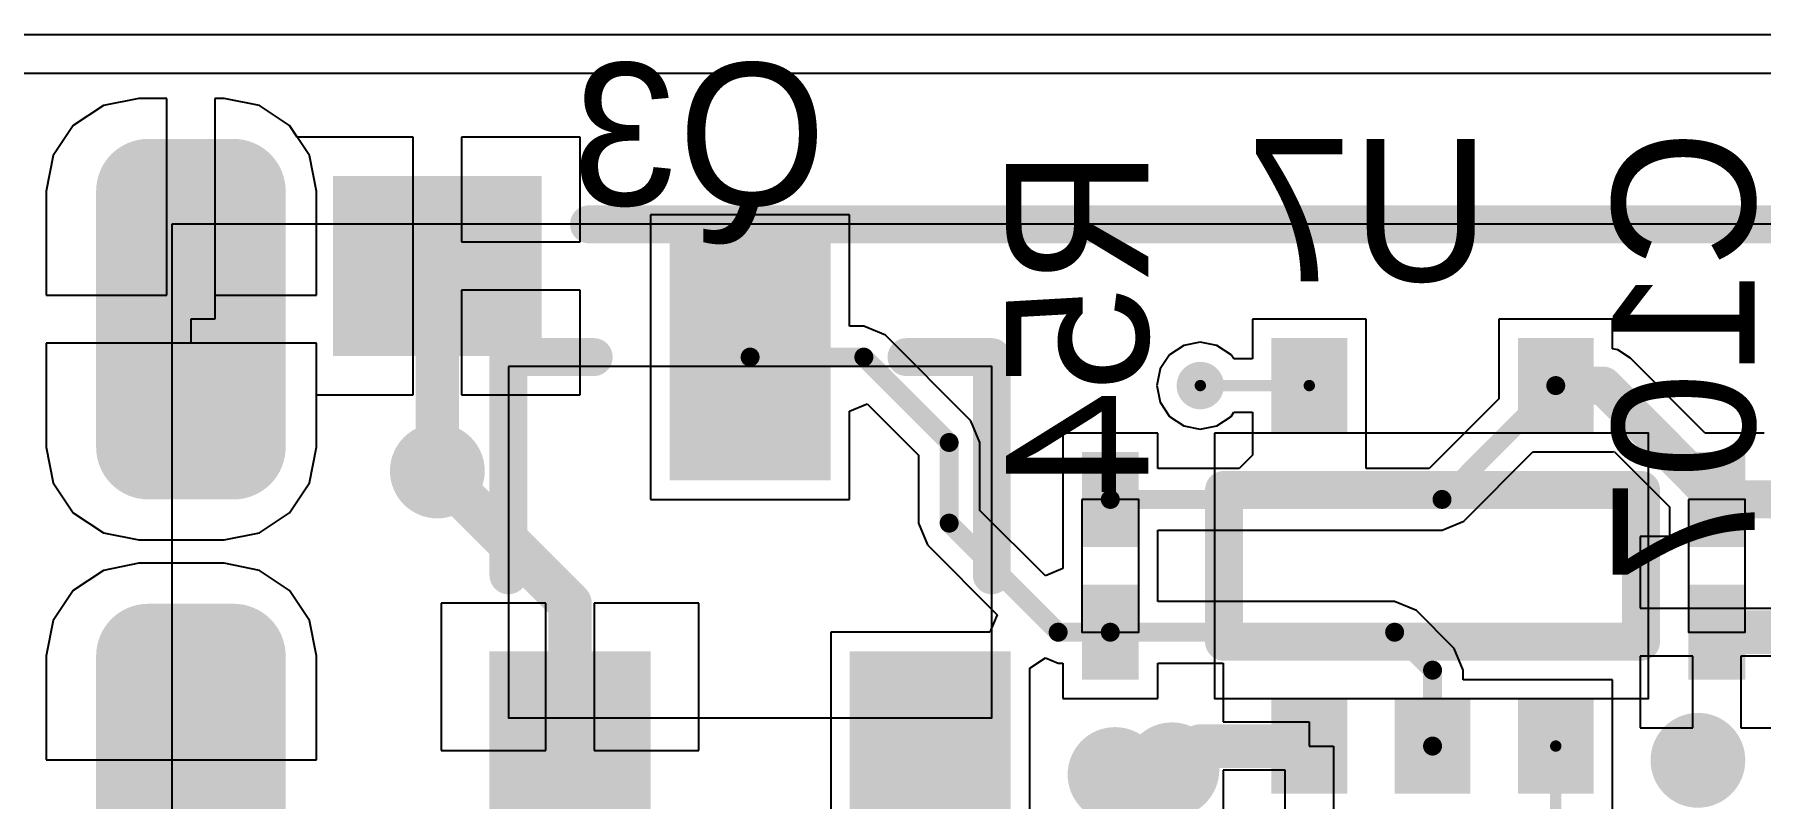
# Model space of a CAD drawing. Header units: millimetres. Extents: x 15 to 122, y 23 to 96.
# Drawn here: x 53.13 to 62.23, y 90.97 to 95 of the extents above; entities that cross this region are included whole.
import ezdxf

# ---------------------------------------------------------------- set-up
doc = ezdxf.new("R2010")
doc.units = ezdxf.units.MM
for name, color, linetype in [('Bottom Modules', 3, 'Continuous'), ('BottomLayer', 5, 'Continuous'), ('BottomOverlay', 54, 'Continuous'), ('BottomPaste', 16, 'Continuous'), ('TopLayer', 1, 'Continuous'), ('TopOverlay', 2, 'Continuous'), ('TopPaste', 8, 'Continuous'), ('TopSolder', 216, 'Continuous'), ('Upper Modules', 80, 'Continuous')]:
    doc.layers.add(name, color=color, linetype=linetype)
doc.styles.get("Standard").update_dxf_attribs({"font": 'ARExthalf2.shx', "width": 0.1})

msp = doc.modelspace()

# ---------------------------------------------------------------- linework, layer by layer
at = {"layer": 'Bottom Modules'}
for points in [[(55.62500178, 93.25000399999999), (55.62500178, 91.39941905362453), (58.17500175999999, 91.39941905362453), (58.17500175999999, 93.25000399999999)], [(59.34998797999999, 92.90000216), (59.34998797999999, 91.49999987999999), (61.63965025344784, 91.49999987999999), (61.63965025344784, 92.90000216)], [(58.64999954, 92.55000032), (58.64999954, 91.84999918), (58.94999893999999, 91.84999918), (58.94999893999999, 92.55000032)], [(61.84999822, 92.55000032), (61.84999822, 91.84999918), (62.14999761999999, 91.84999918), (62.14999761999999, 92.55000032)]]:
    msp.add_lwpolyline(points, close=True, dxfattribs=at)
at = {"layer": 'BottomLayer'}
for p, q in [((42.40392078, 94.79609438), (86.49608304, 94.79609438)), ((53.48809978, 94.62619124), (53.32965712, 94.5203215)), ((53.67499552, 94.66336668), (53.48809978, 94.62619124)), ((53.82299623999999, 94.66336668), (53.67499552, 94.66336668)), ((53.82299623999999, 93.62698318), (53.82299623999999, 94.66336668)), ((54.12499716, 94.66336668), (54.07699624, 94.66336668)), ((54.07699624, 94.66336668), (54.07699624, 93.62698318)), ((54.3118929, 94.62619124), (54.12499716, 94.66336668)), ((54.47033556, 94.5203215), (54.3118929, 94.62619124)), ((53.32965712, 94.5203215), (53.22378738, 94.36187883999999)), ((54.5762053, 94.36187883999999), (54.47033556, 94.5203215)), ((53.22378738, 94.36187883999999), (53.18661194, 94.17498309999999)), ((54.61338074, 94.17498309999999), (54.5762053, 94.36187883999999)), ((53.18661194, 94.17498309999999), (53.18661194, 93.62698318)), ((54.61338074, 93.62698318), (54.61338074, 94.17498309999999)), ((57.42500072, 94.0500024), (56.37500027999999, 94.0500024)), ((56.37500027999999, 94.0500024), (56.37500027999999, 92.55000539999999)), ((57.42500072, 93.46236323999999), (57.42500072, 94.0500024)), ((53.18661194, 93.62698318), (53.82299623999999, 93.62698318)), ((54.07699624, 93.62698318), (54.61338074, 93.62698318)), ((57.49999675999999, 93.46236323999999), (57.42500072, 93.46236323999999)), ((57.61480221999999, 93.41480935999999), (57.49999675999999, 93.46236323999999)), ((60.14999907999999, 93.50000096), (59.55000028, 93.50000096)), ((59.55000028, 93.50000096), (59.55000028, 93.29071257999999)), ((60.14999907999999, 92.80000489999999), (60.14999907999999, 93.50000096)), ((61.44999648, 93.50000096), (60.84999767999999, 93.50000096)), ((60.84999767999999, 93.50000096), (60.84999767999999, 93.07961318)), ((61.44999648, 93.34397638), (61.44999648, 93.50000096)), ((54.61338074, 93.37298317999999), (53.18661194, 93.37298317999999)), ((53.18661194, 93.37298317999999), (53.18661194, 92.82498326)), ((54.61338074, 92.82498326), (54.61338074, 93.37298317999999)), ((58.06480639999999, 92.96480518), (57.61480221999999, 93.41480935999999)), ((59.18720954, 93.36194434), (59.112785, 93.31221622)), ((59.27499956, 93.37940684), (59.18720954, 93.36194434)), ((59.36278958, 93.36194434), (59.27499956, 93.37940684)), ((59.43721412, 93.31221622), (59.36278958, 93.36194434)), ((61.478033, 93.33839854), (61.44999648, 93.34397638)), ((61.54418983999999, 93.29419492), (61.478033, 93.33839854)), ((59.06305688, 93.23779168), (59.04559438, 93.15000166)), ((59.112785, 93.31221622), (59.06305688, 93.23779168)), ((59.4515829, 93.29071257999999), (59.43721412, 93.31221622)), ((59.55000028, 93.29071257999999), (59.4515829, 93.29071257999999)), ((61.93838513999999, 92.89999961999999), (61.54418983999999, 93.29419492)), ((59.04559438, 93.15000166), (59.06305688, 93.06221164)), ((57.42500072, 93.01473141999999), (57.51739068, 93.05299905999999)), ((57.51739068, 93.05299905999999), (57.78764159999999, 92.78274814)), ((59.06305688, 93.06221164), (59.112785, 92.98778709999999)), ((60.84999767999999, 93.07961318), (60.48274416, 92.71235965999999)), ((57.42500072, 92.55000539999999), (57.42500072, 93.01473141999999)), ((58.11236028, 92.84999972), (58.06480639999999, 92.96480518)), ((59.112785, 92.98778709999999), (59.18720954, 92.93805898)), ((59.36278958, 92.93805898), (59.43721412, 92.98778709999999)), ((59.43721412, 92.98778709999999), (59.4515829, 93.00929074)), ((59.4515829, 93.00929074), (59.55000028, 93.00929074)), ((59.55000028, 93.00929074), (59.55000028, 92.80000489999999)), ((59.04999874, 92.89999961999999), (58.54999974, 92.89999961999999)), ((58.54999974, 92.89999961999999), (58.54999974, 92.27071715999999)), ((59.04999874, 92.71235965999999), (59.04999874, 92.89999961999999)), ((59.18720954, 92.93805898), (59.27499956, 92.92059648)), ((59.27499956, 92.92059648), (59.36278958, 92.93805898)), ((62.24999742, 92.89999961999999), (61.93838513999999, 92.89999961999999)), ((53.18661194, 92.82498326), (53.22378738, 92.63808752)), ((54.5762053, 92.63808752), (54.61338074, 92.82498326)), ((57.78764159999999, 92.78274814), (57.78764159999999, 92.42500184)), ((58.11236028, 92.49225088), (58.11236028, 92.84999972)), ((59.54999773999999, 92.78307072), (59.47928667999999, 92.71235965999999)), ((59.55000028, 92.80000489999999), (59.54999773999999, 92.80000489999999)), ((59.54999773999999, 92.80000489999999), (59.54999773999999, 92.78307072)), ((60.15000162, 92.80000489999999), (60.14999907999999, 92.80000489999999)), ((60.15000162, 92.71235965999999), (60.15000162, 92.80000489999999)), ((60.6648012, 92.43519486), (61.0296087, 92.80000236)), ((61.0296087, 92.80000236), (61.44999139999999, 92.80000236)), ((61.44999139999999, 92.80000236), (61.44999648, 92.79999728)), ((61.44999648, 92.79999982), (61.4582083, 92.80340342)), ((61.44999648, 92.79999728), (61.44999648, 92.79999982)), ((61.4582083, 92.80340342), (61.74999842, 92.5116133)), ((59.47928667999999, 92.71235965999999), (59.04999874, 92.71235965999999)), ((60.48274416, 92.71235965999999), (60.15000162, 92.71235965999999)), ((53.22378738, 92.63808752), (53.32965712, 92.47964486)), ((54.47033556, 92.47964486), (54.5762053, 92.63808752)), ((56.37500027999999, 92.55000539999999), (57.42500072, 92.55000539999999)), ((61.74999842, 92.5116133), (61.74999842, 92.35399867999999)), ((53.32965712, 92.47964486), (53.48809978, 92.37377511999999)), ((54.3118929, 92.37377511999999), (54.47033556, 92.47964486)), ((57.78764159999999, 92.42500184), (57.78763906, 92.4249993)), ((57.78763906, 92.4249993), (57.78764159999999, 92.4249993)), ((57.78764159999999, 92.4249993), (57.83519548, 92.31019384)), ((58.45760978, 92.14700137999999), (58.11236028, 92.49225088)), ((60.54999574, 92.38764098), (60.6648012, 92.43519486)), ((53.48809978, 92.37377511999999), (53.67499552, 92.33659967999999)), ((53.67499552, 92.33659967999999), (54.12499716, 92.33659967999999)), ((54.12499716, 92.33659967999999), (54.3118929, 92.37377511999999)), ((59.04999874, 92.27071461999999), (59.04999874, 92.38764098)), ((59.04999874, 92.38764098), (60.54999574, 92.38764098)), ((61.74999842, 92.35399867999999), (61.59599822, 92.35399867999999)), ((61.59599822, 92.35399867999999), (61.59599822, 91.97699917999999)), ((57.83519548, 92.31019384), (58.20299764, 91.94239168)), ((58.54999974, 92.27071715999999), (58.5499972, 92.27071461999999)), ((58.5499972, 92.27071461999999), (58.54999974, 92.27071208)), ((58.54999974, 92.27071208), (58.5499972, 92.20000101999999)), ((59.04999874, 92.27071208), (59.05000128, 92.27071461999999)), ((59.05000128, 92.27071461999999), (59.04999874, 92.27071461999999)), ((59.05000128, 92.20000101999999), (59.04999874, 92.27071208)), ((53.48809978, 92.17620884), (53.32965712, 92.0703391)), ((53.67499552, 92.21338428), (53.48809978, 92.17620884)), ((54.12499716, 92.21338428), (53.67499552, 92.21338428)), ((54.3118929, 92.17620884), (54.12499716, 92.21338428)), ((54.47033556, 92.0703391), (54.3118929, 92.17620884)), ((58.5499972, 92.18526901999999), (58.45760978, 92.14700137999999)), ((58.5499972, 92.20000101999999), (58.5499972, 92.19999847999999)), ((58.5499972, 92.19999847999999), (58.5499972, 92.19999847999999)), ((58.5499972, 92.19999847999999), (58.5499972, 92.18526901999999)), ((59.04999874, 92.12928996), (59.05000128, 92.19999847999999)), ((59.05000128, 92.19999847999999), (59.05000128, 92.20000101999999)), ((59.05000128, 92.20000101999999), (59.05000128, 92.20000101999999)), ((53.32965712, 92.0703391), (53.22378738, 91.91189643999999)), ((54.5762053, 91.91189643999999), (54.47033556, 92.0703391)), ((59.05000128, 92.12928742), (59.04999874, 92.12928996)), ((59.04999874, 92.12928488), (59.05000128, 92.12928742)), ((59.04999874, 92.01235851999999), (59.04999874, 92.12928488)), ((55.82299986, 92.00400445999999), (55.27099944, 92.00400445999999)), ((55.27099944, 92.00400445999999), (55.27099944, 91.22700576)), ((55.82299986, 91.22700576), (55.82299986, 92.00400445999999)), ((56.62900028, 92.00400445999999), (56.07699985999999, 92.00400445999999)), ((56.07699985999999, 92.00400445999999), (56.07699985999999, 91.22700576)), ((56.62900028, 91.22700576), (56.62900028, 92.00400445999999)), ((60.30000386, 92.01235851999999), (59.04999874, 92.01235851999999)), ((60.41480932, 91.96480464), (60.30000386, 92.01235851999999)), ((60.61480638, 91.76480758), (60.41480932, 91.96480464)), ((61.59599822, 91.97699917999999), (62.40399762, 91.97699917999999)), ((53.22378738, 91.91189643999999), (53.18661194, 91.7250007)), ((54.61338074, 91.7250007), (54.5762053, 91.91189643999999)), ((58.20299764, 91.94239168), (58.16473, 91.85000172)), ((58.16473, 91.85000172), (57.32500091999999, 91.85000172)), ((57.32500091999999, 91.85000172), (57.32500091999999, 90.35000472)), ((53.18661194, 91.7250007), (53.18661194, 91.17700078)), ((54.61338074, 91.17700078), (54.61338074, 91.7250007)), ((58.37500136, 91.6597735), (58.45814825999999, 91.71533092)), ((58.45814825999999, 91.71533092), (58.52500105999999, 91.68763983999999)), ((58.52500105999999, 91.68763983999999), (58.54999974, 91.68763983999999)), ((58.54999974, 91.68763983999999), (58.54999974, 91.49999987999999)), ((59.04999874, 91.49999987999999), (59.04999874, 91.68763983999999)), ((59.04999874, 91.68763983999999), (59.39600007999999, 91.68763983999999)), ((59.39600007999999, 91.68763983999999), (59.39600007999999, 91.37700038)), ((60.66236026, 91.65000212), (60.61480638, 91.76480758)), ((61.87299792, 91.72299917999999), (61.59599822, 91.72299917999999)), ((61.59599822, 91.72299917999999), (61.59599822, 91.34599967999999)), ((61.87299792, 91.34599967999999), (61.87299792, 91.72299917999999)), ((62.40399762, 91.72299917999999), (62.12699791999999, 91.72299917999999)), ((62.12699791999999, 91.72299917999999), (62.12699791999999, 91.34599967999999)), ((58.37500136, 90.35000472), (58.37500136, 91.6597735)), ((60.66236026, 91.59999968), (60.66236026, 91.65000212)), ((60.77928408, 91.59999968), (60.66236026, 91.59999968)), ((60.77928661999999, 91.59999968), (60.77928408, 91.60000222)), ((60.77928408, 91.60000222), (60.77928408, 91.59999968)), ((60.80000032, 91.60000222), (60.77928661999999, 91.59999968)), ((60.824999, 91.60000222), (60.80000032, 91.60000222)), ((60.84999767999999, 91.60000222), (60.824999, 91.60000222)), ((60.87071138, 91.59999968), (60.84999767999999, 91.60000222)), ((60.87071392, 91.60000222), (60.87071138, 91.59999968)), ((60.87071646, 91.59999968), (60.87071392, 91.60000222)), ((61.44999648, 91.59999968), (60.87071646, 91.59999968)), ((61.44999648, 90.90000108), (61.44999648, 91.59999968)), ((58.54999974, 91.49999987999999), (59.04999874, 91.49999987999999)), ((59.39600007999999, 91.37700038), (59.84999968, 91.37700038)), ((59.84999968, 91.37700038), (59.84999968, 91.25000037999999)), ((61.59599822, 91.34599967999999), (61.87299792, 91.34599967999999)), ((62.12699791999999, 91.34599967999999), (62.40399762, 91.34599967999999)), ((59.84999968, 91.25000037999999), (59.97699968, 91.25000037999999)), ((59.97699968, 91.25000037999999), (59.97699968, 90.74600088)), ((53.18661194, 91.17700078), (54.61338074, 91.17700078)), ((55.27099944, 91.22700576), (55.82299986, 91.22700576)), ((56.07699985999999, 91.22700576), (56.62900028, 91.22700576)), ((59.72299967999999, 91.12300038), (59.39600007999999, 91.12300038)), ((59.39600007999999, 91.12300038), (59.39600007999999, 90.74600088)), ((59.72299967999999, 90.74600088), (59.72299967999999, 91.12300038))]:
    msp.add_line(p, q, dxfattribs=at)
for points, const_width in [([(53.61249627999999, 94.17498309999999, 1), (53.83749456, 94.17498309999999, 1)], 0.22499828), ([(54.06249792, 94.17498309999999, 1), (54.2874962, 94.17498309999999, 1)], 0.22499828), ([(56.87500181999999, 93.3000039, 1), (56.92499918, 93.3000039, 1)], 0.0499999), ([(57.47499808, 93.3000039, 1), (57.52499544, 93.3000039, 1)], 0.0499999), ([(57.47499808, 93.3000039, 1), (57.52499544, 93.3000039, 1)], 0.0499999), ([(59.21250032, 93.15000166, 1), (59.3374988, 93.15000166, 1)], 0.12499848), ([(61.09999718, 93.15000166, 1), (61.19999697999999, 93.15000166, 1)], 0.0999998), ([(61.34999668, 93.15000166, 1), (61.44999648, 93.15000166, 1)], 0.0999998), ([(61.34999668, 93.15000166, 1), (61.44999648, 93.15000166, 1)], 0.0999998), ([(59.26000086, 93.15000166, 1), (59.28999826, 93.15000166, 1)], 0.02999994), ([(59.83500098, 93.15000166, 1), (59.86499838, 93.15000166, 1)], 0.02999994), ([(61.1249984, 93.15000166, 1), (61.17499575999999, 93.15000166, 1)], 0.0499999), ([(53.61249627999999, 92.82498326, 1), (53.83749456, 92.82498326, 1)], 0.22499828), ([(54.06249792, 92.82498326, 1), (54.2874962, 92.82498326, 1)], 0.22499828), ([(55.12500278, 92.70000001999999, 1), (55.37499974, 92.70000001999999, 1)], 0.2499995), ([(57.92500226, 92.84999972, 1), (57.97499962, 92.84999972, 1)], 0.0499999), ([(57.92500226, 92.84999972, 1), (57.97499962, 92.84999972, 1)], 0.0499999), ([(55.19250074, 92.70000001999999, 1), (55.30750178, 92.70000001999999, 1)], 0.1149985), ([(58.77500056, 92.55000032, 1), (58.82499791999999, 92.55000032, 1)], 0.0499999), ([(60.52499706, 92.55000032, 1), (60.57499442, 92.55000032, 1)], 0.0499999), ([(60.52499706, 92.55000032, 1), (60.57499442, 92.55000032, 1)], 0.0499999), ([(61.94999802, 92.55000032, 1), (62.04999781999999, 92.55000032, 1)], 0.0999998), ([(61.94999802, 92.55000032, 1), (62.04999781999999, 92.55000032, 1)], 0.0999998), ([(57.92500226, 92.4249993, 1), (57.97499962, 92.4249993, 1)], 0.0499999), ([(57.92500226, 92.4249993, 1), (57.97499962, 92.4249993, 1)], 0.0499999), ([(55.89249933999999, 92.00000141999999, 1), (56.00750038, 92.00000141999999, 1)], 0.1149985), ([(55.89249933999999, 92.00000141999999, 1), (56.00750038, 92.00000141999999, 1)], 0.1149985), ([(61.94249739999999, 91.84999918, 1), (62.05749844, 91.84999918, 1)], 0.1149985), ([(53.61249627999999, 91.7250007, 1), (53.83749456, 91.7250007, 1)], 0.22499828), ([(54.06249792, 91.7250007, 1), (54.2874962, 91.7250007, 1)], 0.22499828), ([(58.50000238, 91.84999918, 1), (58.54999974, 91.84999918, 1)], 0.0499999), ([(58.50000238, 91.84999918, 1), (58.54999974, 91.84999918, 1)], 0.0499999), ([(58.77500056, 91.84999918, 1), (58.82499791999999, 91.84999918, 1)], 0.0499999), ([(58.77500056, 91.84999918, 1), (58.82499791999999, 91.84999918, 1)], 0.0499999), ([(60.27500517999999, 91.84999918, 1), (60.32500254, 91.84999918, 1)], 0.0499999), ([(60.27500517999999, 91.84999918, 1), (60.32500254, 91.84999918, 1)], 0.0499999), ([(55.58750122, 91.62499582, 1), (55.7124997, 91.62499582, 1)], 0.12499848), ([(55.88750062, 91.62499582, 1), (56.0124991, 91.62499582, 1)], 0.12499848), ([(55.89249933999999, 91.62499582, 1), (56.00750038, 91.62499582, 1)], 0.1149985), ([(55.89249933999999, 91.62499582, 1), (56.00750038, 91.62499582, 1)], 0.1149985), ([(56.18750256, 91.62499582, 1), (56.31250103999999, 91.62499582, 1)], 0.12499848), ([(60.47500223999999, 91.65000212, 1), (60.52499959999999, 91.65000212, 1)], 0.0499999), ([(60.47500223999999, 91.65000212, 1), (60.52499959999999, 91.65000212, 1)], 0.0499999), ([(59.00000137999999, 91.1250019, 1), (59.24999834, 91.1250019, 1)], 0.2499995), ([(59.21749904, 91.25000037999999, 1), (59.33250008, 91.25000037999999, 1)], 0.1149985), ([(59.21749904, 91.25000037999999, 1), (59.33250008, 91.25000037999999, 1)], 0.1149985), ([(59.79249916, 91.25000037999999, 1), (59.90750019999999, 91.25000037999999, 1)], 0.1149985), ([(59.06749934, 91.1250019, 1), (59.18250037999999, 91.1250019, 1)], 0.1149985), ([(59.09250056, 91.1250019, 1), (59.20750159999999, 91.1250019, 1)], 0.1149985), ([(59.09250056, 91.1250019, 1), (59.20750159999999, 91.1250019, 1)], 0.1149985), ([(60.47500223999999, 91.25000037999999, 1), (60.52499959999999, 91.25000037999999, 1)], 0.0499999), ([(61.13499838, 91.25000037999999, 1), (61.16499578, 91.25000037999999, 1)], 0.02999994), ([(55.89249933999999, 91.10000576, 1), (56.00750038, 91.10000576, 1)], 0.1149985), ([(57.76250068, 91.10000068, 1), (57.88749916, 91.10000068, 1)], 0.12499848)]:
    msp.add_lwpolyline(points, format="xyb", close=True, dxfattribs=dict(at, const_width=const_width))
for points, const_width in [([(56.9000005, 93.3000039), (57.49999675999999, 93.3000039)], 0.0999998), ([(57.49999675999999, 93.3000039), (57.95000094, 92.84999972)], 0.0999998), ([(61.14999708, 93.15000166), (61.39999658, 93.15000166)], 0.1999996), ([(61.39999658, 93.15000166), (61.99999792, 92.55000032)], 0.1999996), ([(59.27499956, 93.15000166), (59.84999968, 93.15000166)], 0.05999988), ([(60.54999574, 92.55000032), (61.14999708, 93.15000166)], 0.0999998), ([(57.95000094, 92.4249993), (57.95000094, 92.84999972)], 0.0999998), ([(55.25000126, 92.70000001999999), (55.94999986, 92.00000141999999)], 0.22999954), ([(58.79999924, 92.55000032), (60.54999574, 92.55000032)], 0.0999998), ([(61.99999792, 92.55000032), (62.50000199999999, 92.55000032)], 0.1999996), ([(57.95000094, 92.4249993), (58.52500105999999, 91.84999918)], 0.0999998), ([(55.94999986, 91.62499582), (55.94999986, 92.00000141999999)], 0.22999954), ([(61.99999792, 91.84999918), (62.49999946, 91.84999918)], 0.22999954), ([(58.52500105999999, 91.84999918), (58.79999924, 91.84999918)], 0.0999998), ([(58.79999924, 91.84999918), (60.30000386, 91.84999918)], 0.0999998), ([(60.30000386, 91.84999918), (60.50000092, 91.65000212)], 0.0999998), ([(55.94999986, 91.10000576), (55.94999986, 91.62499582)], 0.22999954), ([(60.50000092, 91.25000037999999), (60.50000092, 91.65000212)], 0.0999998), ([(59.15000108, 91.1250019), (59.27499956, 91.25000037999999)], 0.22999954), ([(59.27499956, 91.25000037999999), (59.84999968, 91.25000037999999)], 0.22999954), ([(59.12499986, 91.1250019), (59.15000108, 91.1250019)], 0.22999954), ([(61.14999708, 90.65000411999999), (61.14999708, 91.25000037999999)], 0.05999988)]:
    msp.add_lwpolyline(points, dxfattribs=dict(at, const_width=const_width))
for points in [[(53.72499542, 92.59998497999999), (54.17499706, 92.59998497999999), (53.72499542, 94.39998138), (54.17499706, 94.39998138)], [(53.49999714, 92.82498326), (54.39999534, 92.82498326), (53.49999714, 94.17498309999999), (54.39999534, 94.17498309999999)], [(57.32500091999999, 93.95000259999999), (56.47500007999999, 93.95000259999999), (57.32500091999999, 92.6500052), (56.47500007999999, 92.6500052)], [(59.65000008, 92.90000216), (60.04999927999999, 92.90000216), (59.65000008, 93.40000115999999), (60.04999927999999, 93.40000115999999)], [(60.94999747999999, 92.90000216), (61.34999668, 92.90000216), (60.94999747999999, 93.40000115999999), (61.34999668, 93.40000115999999)], [(58.94999893999999, 92.79999982), (58.64999954, 92.79999982), (58.94999893999999, 92.30000082), (58.64999954, 92.30000082)], [(62.14999761999999, 92.79999982), (61.84999822, 92.79999982), (62.14999761999999, 92.30000082), (61.84999822, 92.30000082)], [(58.94999893999999, 92.09999868), (58.64999954, 92.09999868), (58.94999893999999, 91.59999968), (58.64999954, 91.59999968)], [(62.14999761999999, 92.09999868), (61.84999822, 92.09999868), (62.14999761999999, 91.59999968), (61.84999822, 91.59999968)], [(53.72499542, 90.15000257999999), (54.17499706, 90.15000257999999), (53.72499542, 91.94999897999999), (54.17499706, 91.94999897999999)], [(53.49999714, 90.37500086), (54.39999534, 90.37500086), (53.49999714, 91.7250007), (54.39999534, 91.7250007)], [(56.37500027999999, 91.75000446), (55.52499943999999, 91.75000446), (56.37500027999999, 90.45000705999999), (55.52499943999999, 90.45000705999999)], [(58.27500156, 91.75000191999999), (57.42500072, 91.75000191999999), (58.27500156, 90.45000452), (57.42500072, 90.45000452)], [(59.65000008, 91.00000088), (60.04999927999999, 91.00000088), (59.65000008, 91.49999987999999), (60.04999927999999, 91.49999987999999)], [(60.30000132, 91.00000088), (60.70000052, 91.00000088), (60.30000132, 91.49999987999999), (60.70000052, 91.49999987999999)], [(60.94999747999999, 91.00000088), (61.34999668, 91.00000088), (60.94999747999999, 91.49999987999999), (61.34999668, 91.49999987999999)]]:
    msp.add_solid(points, dxfattribs=at)
at = {"layer": 'BottomOverlay', "const_width": 0.1999996}
for points in [[(55.62499923999999, 93.3000039), (56.07500088, 93.3000039)], [(55.62500178, 92.15000366), (55.62500178, 93.3000039)], [(57.72500012, 93.3000039), (58.17500175999999, 93.3000039)], [(58.17500175999999, 92.15000366), (58.17500175999999, 93.3000039)], [(59.39998788, 92.60000276), (61.59998348, 92.60000276)], [(59.39998788, 91.80000435999999), (59.39998788, 92.60000276)], [(61.59998348, 91.80000435999999), (61.59998348, 92.60000276)], [(59.39998788, 91.80000435999999), (61.59998348, 91.80000435999999)]]:
    msp.add_lwpolyline(points, dxfattribs=at)
at = {"layer": 'BottomOverlay'}
for points, const_width in [([(55.57499934, 93.3000039, 1), (55.67499914, 93.3000039, 1)], 0.0999998), ([(55.57500187999999, 93.3000039, 1), (55.67500167999999, 93.3000039, 1)], 0.0999998), ([(56.02500097999999, 93.3000039, 1), (56.12500077999999, 93.3000039, 1)], 0.0999998), ([(57.67500021999999, 93.3000039, 1), (57.77500002, 93.3000039, 1)], 0.0999998), ([(58.12500186, 93.3000039, 1), (58.22500166, 93.3000039, 1)], 0.0999998), ([(58.12500186, 93.3000039, 1), (58.22500166, 93.3000039, 1)], 0.0999998), ([(59.34998797999999, 92.60000276, 1), (59.44998777999999, 92.60000276, 1)], 0.0999998), ([(59.34998797999999, 92.60000276, 1), (59.44998777999999, 92.60000276, 1)], 0.0999998), ([(61.54998358, 92.60000276, 1), (61.64998337999999, 92.60000276, 1)], 0.0999998), ([(61.54998358, 92.60000276, 1), (61.64998337999999, 92.60000276, 1)], 0.0999998), ([(55.57500187999999, 92.15000366, 1), (55.67500167999999, 92.15000366, 1)], 0.0999998), ([(58.12500186, 92.15000366, 1), (58.22500166, 92.15000366, 1)], 0.0999998), ([(59.34998797999999, 91.80000435999999, 1), (59.44998777999999, 91.80000435999999, 1)], 0.0999998), ([(59.34998797999999, 91.80000435999999, 1), (59.44998777999999, 91.80000435999999, 1)], 0.0999998), ([(61.54998358, 91.80000435999999, 1), (61.64998337999999, 91.80000435999999, 1)], 0.0999998), ([(61.54998358, 91.80000435999999, 1), (61.64998337999999, 91.80000435999999, 1)], 0.0999998), ([(62.02500422, 91.17500179999999, 1), (61.77500217999999, 91.17500179999999, 1)], 0.2499995), ([(58.95000148, 91.10000321999999, 1), (58.69999944, 91.10000321999999, 1)], 0.2499995), ([(61.71250293999999, 91.17500179999999, 1), (61.83750142, 91.17500179999999, 1)], 0.12499848), ([(61.96250498, 91.17500179999999, 1), (62.08750345999999, 91.17500179999999, 1)], 0.12499848), ([(58.6375002, 91.10000321999999, 1), (58.76249868, 91.10000321999999, 1)], 0.12499848), ([(58.88750224, 91.10000321999999, 1), (59.01250072, 91.10000321999999, 1)], 0.12499848)]:
    msp.add_lwpolyline(points, format="xyb", close=True, dxfattribs=dict(at, const_width=const_width))
at = {"layer": 'BottomPaste'}
for points in [[(57.32500091999999, 93.95000259999999), (56.47500007999999, 93.95000259999999), (57.32500091999999, 92.6500052), (56.47500007999999, 92.6500052)], [(57.32500091999999, 93.95000259999999), (56.47500007999999, 93.95000259999999), (57.32500091999999, 92.6500052), (56.47500007999999, 92.6500052)], [(59.65000008, 92.90000216), (60.04999927999999, 92.90000216), (59.65000008, 93.40000115999999), (60.04999927999999, 93.40000115999999)], [(59.65000008, 92.90000216), (60.04999927999999, 92.90000216), (59.65000008, 93.40000115999999), (60.04999927999999, 93.40000115999999)], [(60.94999747999999, 92.90000216), (61.34999668, 92.90000216), (60.94999747999999, 93.40000115999999), (61.34999668, 93.40000115999999)], [(60.94999747999999, 92.90000216), (61.34999668, 92.90000216), (60.94999747999999, 93.40000115999999), (61.34999668, 93.40000115999999)], [(58.94999893999999, 92.79999982), (58.64999954, 92.79999982), (58.94999893999999, 92.30000082), (58.64999954, 92.30000082)], [(58.94999893999999, 92.79999982), (58.64999954, 92.79999982), (58.94999893999999, 92.30000082), (58.64999954, 92.30000082)], [(62.14999761999999, 92.79999982), (61.84999822, 92.79999982), (62.14999761999999, 92.30000082), (61.84999822, 92.30000082)], [(62.14999761999999, 92.79999982), (61.84999822, 92.79999982), (62.14999761999999, 92.30000082), (61.84999822, 92.30000082)], [(58.94999893999999, 92.09999868), (58.64999954, 92.09999868), (58.94999893999999, 91.59999968), (58.64999954, 91.59999968)], [(58.94999893999999, 92.09999868), (58.64999954, 92.09999868), (58.94999893999999, 91.59999968), (58.64999954, 91.59999968)], [(62.14999761999999, 92.09999868), (61.84999822, 92.09999868), (62.14999761999999, 91.59999968), (61.84999822, 91.59999968)], [(62.14999761999999, 92.09999868), (61.84999822, 92.09999868), (62.14999761999999, 91.59999968), (61.84999822, 91.59999968)], [(56.37500027999999, 91.75000446), (55.52499943999999, 91.75000446), (56.37500027999999, 90.45000705999999), (55.52499943999999, 90.45000705999999)], [(56.37500027999999, 91.75000446), (55.52499943999999, 91.75000446), (56.37500027999999, 90.45000705999999), (55.52499943999999, 90.45000705999999)], [(58.27500156, 91.75000191999999), (57.42500072, 91.75000191999999), (58.27500156, 90.45000452), (57.42500072, 90.45000452)], [(58.27500156, 91.75000191999999), (57.42500072, 91.75000191999999), (58.27500156, 90.45000452), (57.42500072, 90.45000452)], [(59.65000008, 91.00000088), (60.04999927999999, 91.00000088), (59.65000008, 91.49999987999999), (60.04999927999999, 91.49999987999999)], [(59.65000008, 91.00000088), (60.04999927999999, 91.00000088), (59.65000008, 91.49999987999999), (60.04999927999999, 91.49999987999999)], [(60.30000132, 91.00000088), (60.70000052, 91.00000088), (60.30000132, 91.49999987999999), (60.70000052, 91.49999987999999)], [(60.30000132, 91.00000088), (60.70000052, 91.00000088), (60.30000132, 91.49999987999999), (60.70000052, 91.49999987999999)], [(60.94999747999999, 91.00000088), (61.34999668, 91.00000088), (60.94999747999999, 91.49999987999999), (61.34999668, 91.49999987999999)], [(60.94999747999999, 91.00000088), (61.34999668, 91.00000088), (60.94999747999999, 91.49999987999999), (61.34999668, 91.49999987999999)]]:
    msp.add_solid(points, dxfattribs=at)
at = {"layer": 'TopLayer'}
for p, q in [((42.40392078, 94.79609438), (86.49608304, 94.79609438)), ((53.48809978, 94.62619124), (53.32965712, 94.5203215)), ((53.67499552, 94.66336668), (53.48809978, 94.62619124)), ((53.82299623999999, 94.66336668), (53.67499552, 94.66336668)), ((53.82299623999999, 93.62698318), (53.82299623999999, 94.66336668)), ((54.12499716, 94.66336668), (54.07699624, 94.66336668)), ((54.07699624, 94.66336668), (54.07699624, 93.49998318)), ((54.3118929, 94.62619124), (54.12499716, 94.66336668)), ((54.47033556, 94.5203215), (54.3118929, 94.62619124)), ((53.32965712, 94.5203215), (53.22378738, 94.36187883999999)), ((54.51131338, 94.4589932), (54.47033556, 94.5203215)), ((55.12301904, 94.4589932), (54.51131338, 94.4589932)), ((55.12301904, 93.77999278), (55.12301904, 94.4589932)), ((56.00401804, 94.4589932), (55.37701904, 94.4589932)), ((55.37701904, 94.4589932), (55.37701904, 93.90699278)), ((56.00401804, 93.90699278), (56.00401804, 94.4589932)), ((53.22378738, 94.36187883999999), (53.18661194, 94.17498309999999)), ((53.18661194, 94.17498309999999), (53.18661194, 93.62698318)), ((55.37701904, 93.90699278), (56.00401804, 93.90699278)), ((55.12301904, 93.10099235999999), (55.12301904, 93.77999278)), ((53.18661194, 93.62698318), (53.82299623999999, 93.62698318)), ((56.00401804, 93.65299277999999), (55.37701904, 93.65299277999999)), ((55.37701904, 93.65299277999999), (55.37701904, 93.10099235999999)), ((56.00401804, 93.10099235999999), (56.00401804, 93.65299277999999)), ((54.07699624, 93.49998318), (53.94999624, 93.49998318)), ((53.94999624, 93.49998318), (53.94999624, 93.37298317999999)), ((53.94999624, 93.37298317999999), (53.18661194, 93.37298317999999)), ((53.18661194, 93.37298317999999), (53.18661194, 92.82498326)), ((54.61338074, 92.82498326), (54.61338074, 93.10099235999999)), ((54.61338074, 93.10099235999999), (55.12301904, 93.10099235999999)), ((55.37701904, 93.10099235999999), (56.00401804, 93.10099235999999)), ((53.18661194, 92.82498326), (53.22378738, 92.63808752)), ((54.5762053, 92.63808752), (54.61338074, 92.82498326)), ((53.22378738, 92.63808752), (53.32965712, 92.47964486)), ((54.47033556, 92.47964486), (54.5762053, 92.63808752)), ((53.32965712, 92.47964486), (53.48809978, 92.37377511999999)), ((54.3118929, 92.37377511999999), (54.47033556, 92.47964486)), ((53.48809978, 92.37377511999999), (53.67499552, 92.33659967999999)), ((53.67499552, 92.33659967999999), (54.12499716, 92.33659967999999)), ((54.12499716, 92.33659967999999), (54.3118929, 92.37377511999999)), ((53.48809978, 92.17620884), (53.32965712, 92.0703391)), ((53.67499552, 92.21338428), (53.48809978, 92.17620884)), ((54.12499716, 92.21338428), (53.67499552, 92.21338428)), ((54.3118929, 92.17620884), (54.12499716, 92.21338428)), ((54.47033556, 92.0703391), (54.3118929, 92.17620884)), ((53.32965712, 92.0703391), (53.22378738, 91.91189643999999)), ((54.5762053, 91.91189643999999), (54.47033556, 92.0703391)), ((53.22378738, 91.91189643999999), (53.18661194, 91.7250007)), ((54.61338074, 91.7250007), (54.5762053, 91.91189643999999)), ((53.18661194, 91.7250007), (53.18661194, 91.17700078)), ((54.61338074, 91.17700078), (54.61338074, 91.7250007)), ((53.18661194, 91.17700078), (54.61338074, 91.17700078))]:
    msp.add_line(p, q, dxfattribs=at)
for points, const_width in [([(53.61249627999999, 94.17498309999999, 1), (53.83749456, 94.17498309999999, 1)], 0.22499828), ([(54.06249792, 94.17498309999999, 1), (54.2874962, 94.17498309999999, 1)], 0.22499828), ([(55.19251852, 93.77999278, 1), (55.30751956, 93.77999278, 1)], 0.1149985), ([(53.61249627999999, 92.82498326, 1), (53.83749456, 92.82498326, 1)], 0.22499828), ([(54.06249792, 92.82498326, 1), (54.2874962, 92.82498326, 1)], 0.22499828), ([(55.12500278, 92.70000001999999, 1), (55.37499974, 92.70000001999999, 1)], 0.2499995), ([(55.19250074, 92.70000001999999, 1), (55.30750178, 92.70000001999999, 1)], 0.1149985), ([(55.19251852, 92.7000178, 1), (55.30751956, 92.7000178, 1)], 0.1149985), ([(55.19251852, 92.7000178, 1), (55.30751956, 92.7000178, 1)], 0.1149985), ([(53.61249627999999, 91.7250007, 1), (53.83749456, 91.7250007, 1)], 0.22499828), ([(54.06249792, 91.7250007, 1), (54.2874962, 91.7250007, 1)], 0.22499828), ([(59.00000137999999, 91.1250019, 1), (59.24999834, 91.1250019, 1)], 0.2499995)]:
    msp.add_lwpolyline(points, format="xyb", close=True, dxfattribs=dict(at, const_width=const_width))
at = {"layer": 'TopLayer', "const_width": 0.22999954}
for points in [[(55.25001904, 92.7000178), (55.25001904, 93.77999278)], [(55.25000126, 92.70000001999999), (55.25001904, 92.7000178)]]:
    msp.add_lwpolyline(points, dxfattribs=at)
at = {"layer": 'TopLayer'}
for points in [[(53.72499542, 92.59998497999999), (54.17499706, 92.59998497999999), (53.72499542, 94.39998138), (54.17499706, 94.39998138)], [(53.49999714, 92.82498326), (54.39999534, 92.82498326), (53.49999714, 94.17498309999999), (54.39999534, 94.17498309999999)], [(55.75001803999999, 94.20499319999999), (54.75002004, 94.20499319999999), (55.75001803999999, 93.35499236), (54.75002004, 93.35499236)], [(53.72499542, 90.15000257999999), (54.17499706, 90.15000257999999), (53.72499542, 91.94999897999999), (54.17499706, 91.94999897999999)], [(53.49999714, 90.37500086), (54.39999534, 90.37500086), (53.49999714, 91.7250007), (54.39999534, 91.7250007)]]:
    msp.add_solid(points, dxfattribs=at)
at = {"layer": 'TopOverlay', "const_width": 0.1999996}
msp.add_lwpolyline([(56.05001744, 94.00000757999999), (64.55002583999999, 94.00000757999999)], dxfattribs=at)
at = {"layer": 'TopOverlay', "const_width": 0.0999998}
msp.add_lwpolyline([(56.00001753999999, 94.00000757999999, 1), (56.10001733999999, 94.00000757999999, 1)], format="xyb", close=True, dxfattribs=at)
at = {"layer": 'TopPaste'}
msp.add_solid([(55.75001803999999, 94.20499319999999), (54.75002004, 94.20499319999999), (55.75001803999999, 93.35499236), (54.75002004, 93.35499236)], dxfattribs=at)
msp.add_solid([(55.75001803999999, 94.20499319999999), (54.75002004, 94.20499319999999), (55.75001803999999, 93.35499236), (54.75002004, 93.35499236)], dxfattribs=at)
at = {"layer": 'TopSolder', "const_width": 0.27499818}
for points in [[(53.5874976, 94.17498309999999, 1), (53.86249324, 94.17498309999999, 1)], [(53.5874976, 94.17498309999999, 1), (53.86249324, 94.17498309999999, 1)], [(54.03749924, 94.17498309999999, 1), (54.31249488, 94.17498309999999, 1)], [(54.03749924, 94.17498309999999, 1), (54.31249488, 94.17498309999999, 1)], [(53.5874976, 92.82498326, 1), (53.86249324, 92.82498326, 1)], [(53.5874976, 92.82498326, 1), (53.86249324, 92.82498326, 1)], [(54.03749924, 92.82498326, 1), (54.31249488, 92.82498326, 1)], [(54.03749924, 92.82498326, 1), (54.31249488, 92.82498326, 1)], [(53.5874976, 91.7250007, 1), (53.86249324, 91.7250007, 1)], [(53.5874976, 91.7250007, 1), (53.86249324, 91.7250007, 1)], [(54.03749924, 91.7250007, 1), (54.31249488, 91.7250007, 1)], [(54.03749924, 91.7250007, 1), (54.31249488, 91.7250007, 1)]]:
    msp.add_lwpolyline(points, format="xyb", close=True, dxfattribs=at)
at = {"layer": 'TopSolder'}
for points in [[(53.72499542, 92.54998508), (54.17499706, 92.54998508), (53.72499542, 94.44998127999999), (54.17499706, 94.44998127999999)], [(53.72499542, 92.54998508), (54.17499706, 92.54998508), (53.72499542, 94.44998127999999), (54.17499706, 94.44998127999999)], [(55.80001794, 94.2549931), (54.70002014, 94.2549931), (55.80001794, 93.30499246), (54.70002014, 93.30499246)], [(55.80001794, 94.2549931), (54.70002014, 94.2549931), (55.80001794, 93.30499246), (54.70002014, 93.30499246)], [(53.44999723999999, 92.82498326), (54.44999524, 92.82498326), (53.44999723999999, 94.17498309999999), (54.44999524, 94.17498309999999)], [(53.44999723999999, 92.82498326), (54.44999524, 92.82498326), (53.44999723999999, 94.17498309999999), (54.44999524, 94.17498309999999)], [(53.72499542, 90.10000267999999), (54.17499706, 90.10000267999999), (53.72499542, 91.99999887999999), (54.17499706, 91.99999887999999)], [(53.72499542, 90.10000267999999), (54.17499706, 90.10000267999999), (53.72499542, 91.99999887999999), (54.17499706, 91.99999887999999)], [(53.44999723999999, 90.37500086), (54.44999524, 90.37500086), (53.44999723999999, 91.7250007), (54.44999524, 91.7250007)], [(53.44999723999999, 90.37500086), (54.44999524, 90.37500086), (53.44999723999999, 91.7250007), (54.44999524, 91.7250007)]]:
    msp.add_solid(points, dxfattribs=at)
at = {"layer": 'Upper Modules'}
msp.add_line((42.20000195999999, 95.0000005), (86.70000186, 95.0000005), dxfattribs=at)
msp.add_lwpolyline([(53.85002184, 94.00000757999999), (53.85002184, 88.49999317999999), (65.35002424, 88.49999317999999), (65.35002424, 94.00000757999999)], close=True, dxfattribs=at)

# ---------------------------------------------------------------- texts
at = {"layer": 'BottomOverlay', "text_generation_flag": 2}
for s, rotation, p in [('Q3', 360, (57.29999969999999, 94.09999975999999)), ('U7', 360, (60.80000032, 93.70000055999999)), ('C107', 90, (62.20000005999999, 94.5000015)), ('R54', 90, (59.00000137999999, 94.40000169999999))]:
    msp.add_text(s, height=0.75000104, rotation=rotation, dxfattribs=at).set_placement(p)

doc.saveas('drawing.dxf')
